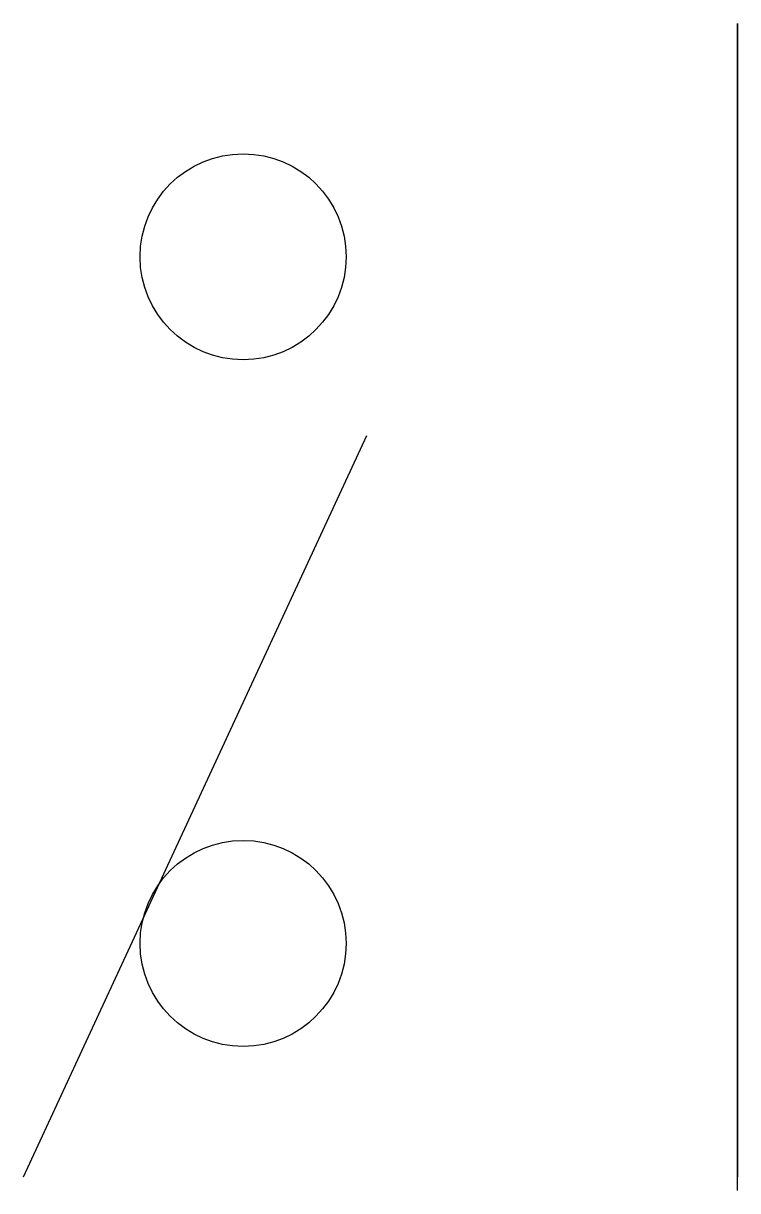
# Model space of a CAD drawing. Header units: millimetres. Extents: x -52 to 197, y 0 to 1947.
# Drawn here: x -52 to 0, y 1861.7 to 1946.7 of the extents above; entities outside this region: 4.
import ezdxf

# ---------------------------------------------------------------- set-up
doc = ezdxf.new("R2010")
doc.units = ezdxf.units.MM

msp = doc.modelspace()

# ---------------------------------------------------------------- linework, layer by layer
at = {"extrusion": (-1, 0, 0)}
for p, q in [((0, 1916.713, 26.094), (0, 1946.713, 26.094)), ((0, 1946.713, 26.094), (0, 1946.713, 44.094)), ((0, 1946.713, 44.094), (0, 1862.713, 44.094)), ((0, 1946.713, 44.094), (0, 1931.296, 130.819)), ((0, 1891.713, 16.094), (0, 1916.713, 16.094)), ((0, 1916.713, 16.094), (0, 1916.713, 26.094)), ((0, 1913.713, 44.094), (0, 1913.713, 100.638)), ((0, 1913.713, 44.094), (0, 1913.713, 100.638)), ((0, 1895.713, 44.094), (0, 1895.713, 100.638)), ((0, 1861.713, 26.094), (0, 1891.713, 26.094)), ((0, 1891.713, 26.094), (0, 1891.713, 16.094)), ((0, 1862.713, 44.094), (0, 1878.13, 130.819)), ((0, 1862.713, 44.094), (0, 1862.713, 26.094))]:
    msp.add_line(p, q, dxfattribs=at)
msp.add_line((-52, 1862.713, 44.094), (-27, 1916.713, 16.094))
at = {"extrusion": (0, -1, 0)}
for p, q in [((142.736, 0, 54.639), (196.736, 0, 54.639)), ((160.736, 0, 111.639), (142.736, 0, 54.639)), ((196.736, 0, 111.639), (160.736, 0, 111.639)), ((196.736, 0, 54.639), (196.736, 0, 111.639))]:
    msp.add_line(p, q, dxfattribs=at)
for centre in [(-36, 1929.713, 44.094), (-36, 1879.713, 44.094)]:
    msp.add_circle(centre, 7.5)
at = {"extrusion": (-1, 0, 0)}
for radius in [27, 12]:
    msp.add_circle((-1904.713, 126.094), radius, dxfattribs=at)

doc.saveas('drawing.dxf')
